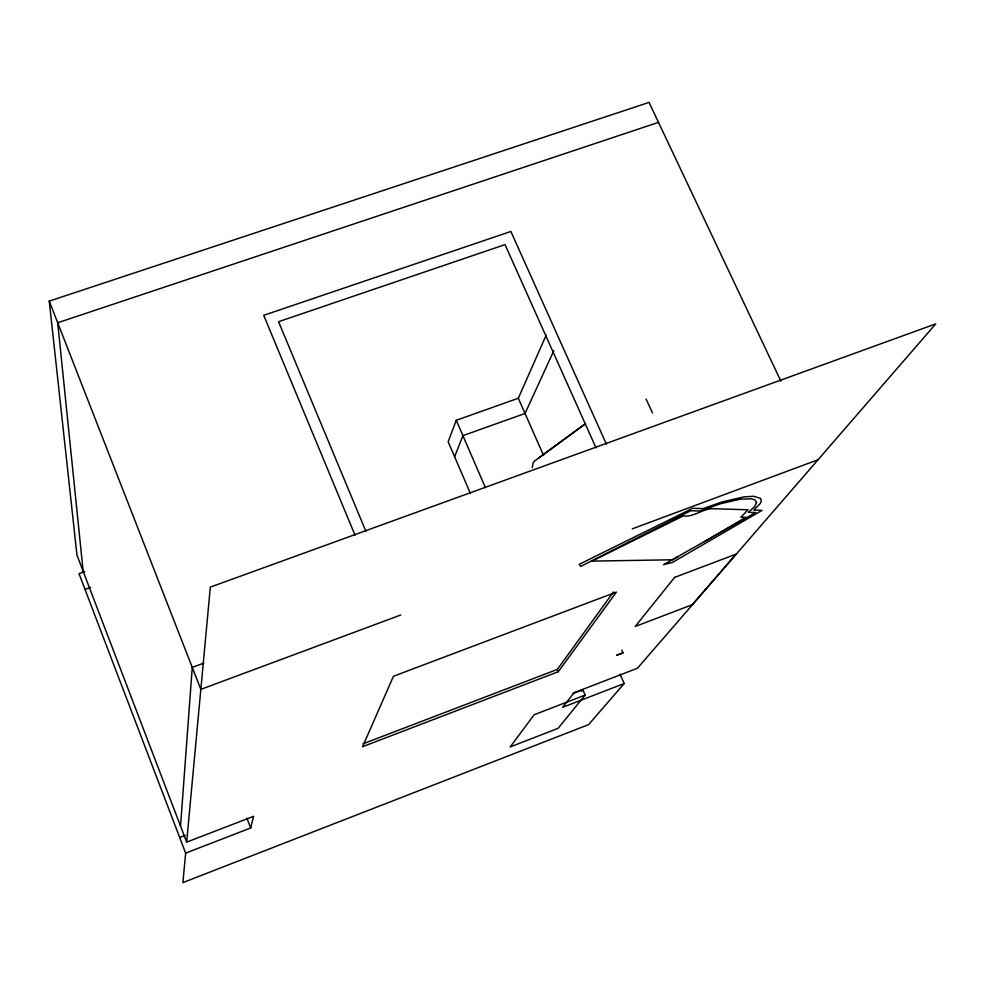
<?xml version="1.0" encoding="UTF-8"?>
<svg xmlns="http://www.w3.org/2000/svg" width="985" height="985" viewBox="0 0 985 985"><rect width="100%" height="100%" fill="white"/><g stroke="black" fill="none" stroke-linecap="round" stroke-linejoin="round"><path stroke-width="1.48" d="M180.526 826.07L192.26 667.387L203.784 663.127M532.232 467.641L533.168 462.901L534.572 461.017L585.582 423.71M84.784 571.583L78.997 573.652L185.636 853.133L182.902 882.597L588.574 724.64L624.194 683.528L620.094 674.171M185.636 853.133L250.719 827.966L253.613 816.306L186.657 842.126L210.334 587.109L935.75 323.88L637.43 668.249L574.132 692.664L562.546 707.365L624.194 683.528M546.195 335.134L518.319 398.223L456.264 420.287L448.163 441.76L470.424 493.473M454.614 456.769L462.913 435.653L525.042 413.466L553.779 350.783M622.988 652.895L616.745 655.234L622.988 652.895L621.867 650.026M363.046 743.81L557.301 669.431L613.507 591.936M558.286 671.721L616.425 592.059L393.446 676.264L362.566 746.704L558.286 671.721L557.301 669.431M581.556 691.285L582.812 689.722L585.127 695.065L558.126 728.309L510.181 746.95L534.129 714.765L585.127 695.065M585.041 423.981L538.524 458.087M704.472 541.602L745.941 517.31L740.855 517.187L748.021 509.787L712.081 508.666C702.083 509.208 693.452 517.273 683.245 515.98L591.85 561.118L672.41 559.775L678.012 556.808M572.901 693.551L582.812 689.722M179.676 837.496L185.328 835.329M400.76 614.997L200.841 689.377L49.25 301.114L649.053 102.403L780.871 381.121M632.271 528.859L818.055 459.736M85.005 589.424L90.682 587.38M658.497 122.362L57.696 322.748L83.159 571.3M646.049 399.048L652.513 412.949M606.378 444.124L510.883 231.463L263.721 315.311L355.031 535.2M596.011 447.867L505.034 244.612L278.558 321.701L365.891 531.284M518.319 398.223L543.597 455.513M456.264 420.287L485.42 487.673M246.878 818.104L250.719 827.966M186.657 842.126L76.965 555.109L49.25 301.114M756.542 502.473L754.793 506.425L748.391 512.335L755.692 512.532L663.508 564.688L672.189 562.558L762.033 510.365L753.784 510.119L760.494 503.212L761.368 500.478L760.494 498.348L753.574 496.243L744.02 496.883L722.522 501.808L703.13 508.592L692.677 508.285L579.217 564.331L580.793 566.412L690.707 510.735L700.027 510.993L720.417 503.754L740.289 499.186L751.42 498.792L754.682 499.764L756.542 502.473M674.59 577.407L635.19 626.497L692.196 604.741L735.967 554.186L674.59 577.407"/></g></svg>
